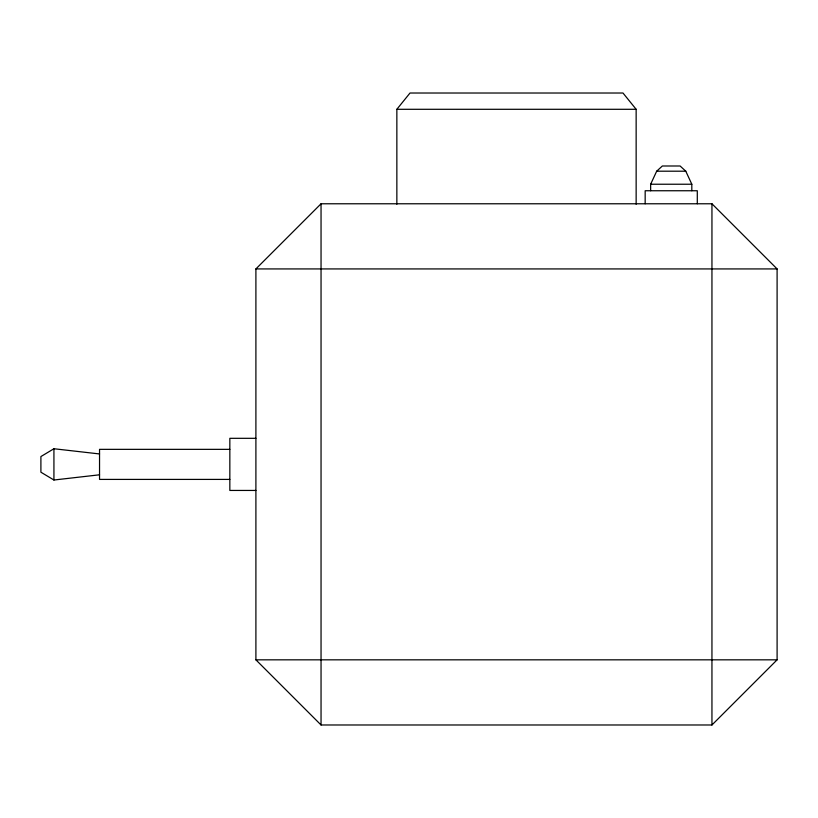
<?xml version="1.0" encoding="UTF-8"?>
<svg xmlns="http://www.w3.org/2000/svg" width="818" height="818" viewBox="0 0 818 818"><rect width="100%" height="100%" fill="white"/><g stroke="black" fill="none" stroke-linecap="round" stroke-linejoin="round"><path stroke-width="1.23" d="M650.647 190.747L650.647 184.234L656.68 171.197L662.355 165.993L680.106 165.993L685.781 171.197L691.813 184.234L691.813 190.747M396.853 204.224L396.853 109.295L410.012 93.017L622.989 93.017L636.148 109.295L636.148 204.224M255.901 268.928L321.045 203.774L711.946 203.774L777.1 268.928L777.1 659.829L711.946 724.983L321.045 724.983L255.901 659.829L255.901 268.928L777.1 268.928M99.54 453.949L53.927 448.745L40.9 456.556L40.9 472.201L53.927 480.013L99.54 474.798M396.853 109.295L636.148 109.295M656.68 171.197L685.781 171.197M650.647 184.234L691.813 184.234M255.901 438.315L229.838 438.315L229.838 490.442L255.901 490.442M229.838 449.348L99.54 449.348L99.54 479.409L229.838 479.409M255.901 659.829L777.1 659.829M711.946 203.774L711.946 724.983M697.294 203.774L697.294 190.747L645.167 190.747L645.167 203.774M321.045 203.774L321.045 724.983M53.927 448.745L53.927 480.013"/></g></svg>
